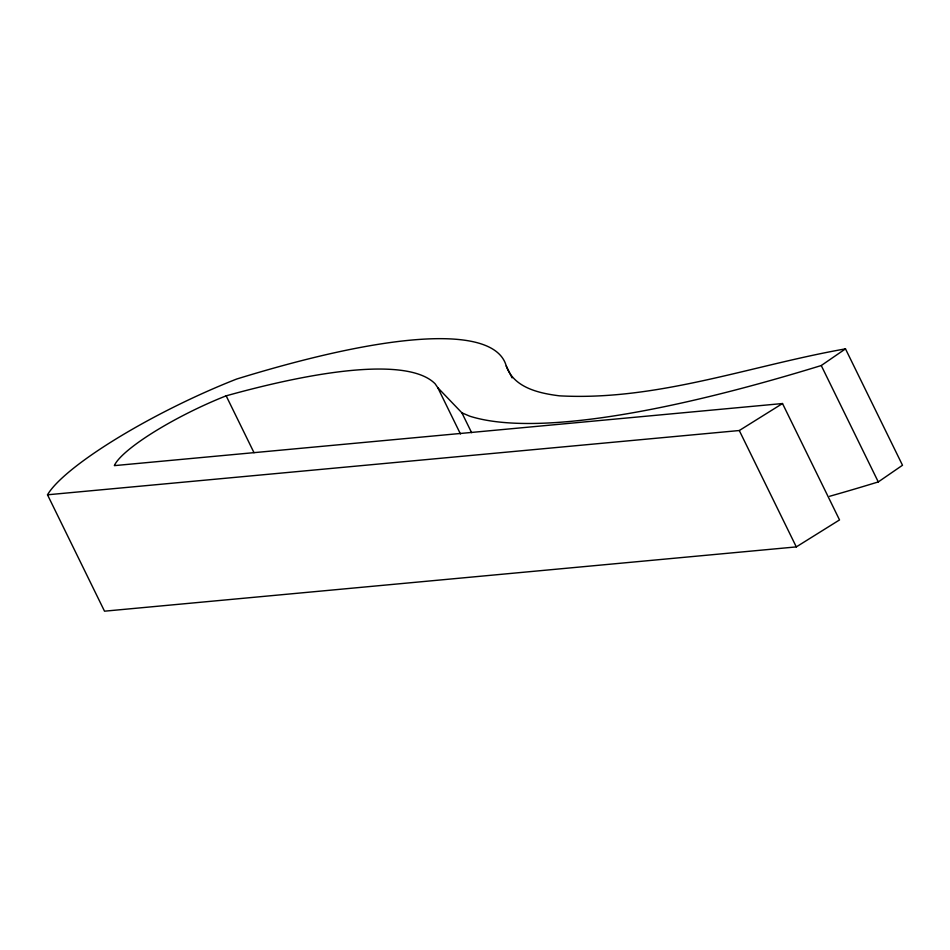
<?xml version="1.0" encoding="UTF-8"?>
<svg xmlns="http://www.w3.org/2000/svg" width="950" height="950" viewBox="0 0 950 950"><rect width="100%" height="100%" fill="white"/><g stroke="black" fill="none" stroke-linecap="round" stroke-linejoin="round"><path stroke-width="1.43" d="M845.488 348.864C750.761 365.548 656.901 401.161 559.408 395.829C539.125 393.276 513.796 387.79 506.243 365.964A660.82 130.613 -26.1 0 0 236.657 379.038A164.421 32.502 -26.1 0 0 47.5 494.796L104.512 611.182L796.302 546.903L839.527 519.923L782.515 403.536L114.344 465.631A97.197 19.214 -26.1 0 1 226.159 395.829A621.181 122.776 -26.1 0 1 435.183 383.859L437.784 387.695L461.902 412.834L469.728 416.171A956.151 188.991 -26.1 0 0 821.251 365.536L845.488 348.864L902.5 465.251L878.275 481.923A956.151 188.991 -26.1 0 1 829.576 496.292M47.5 494.796L739.29 430.528L782.515 403.536M821.251 365.536L878.275 481.923M739.29 430.528L796.302 546.903M506.243 365.964L512.074 377.863M461.902 412.834L471.616 432.678M437.784 387.695L460.465 433.984M226.159 395.829L254.018 452.699"/></g></svg>
